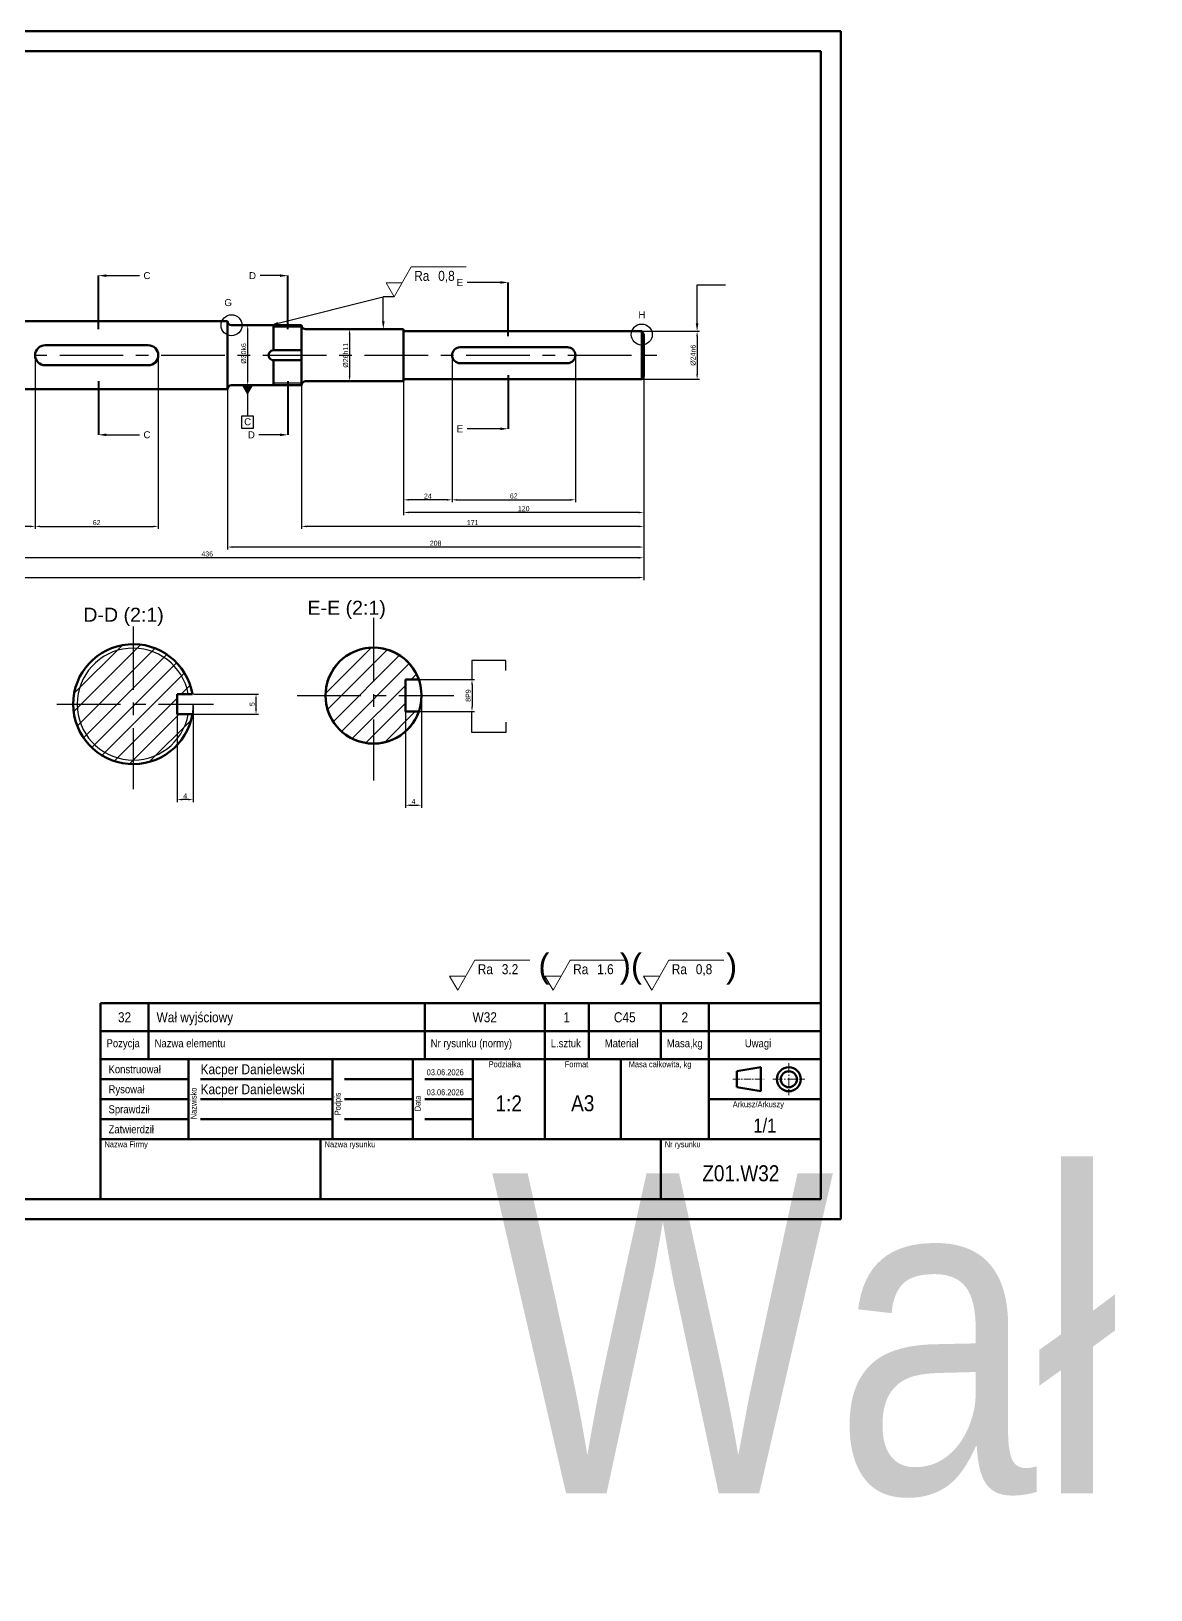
# Model space of a CAD drawing. Header units: millimetres. Extents: x 147 to 2136, y -3 to 776.
# Drawn here: x 582 to 1142, y -3 to 776 of the extents above; entities that cross this region are included whole.
import ezdxf
from ezdxf import colors
from ezdxf.entities.mleader import LeaderData, LeaderLine
from ezdxf.enums import TextEntityAlignment as Align
from ezdxf.math import Vec2, Vec3

# ---------------------------------------------------------------- set-up
doc = ezdxf.new("R2018")
doc.units = ezdxf.units.MM
doc.linetypes.add('ACAD_ISO10W100', pattern=[18, 12, -3, 0, -3])
doc.linetypes.add('CENTER', pattern=[50.8, 31.75, -6.35, 6.35, -6.35])
doc.layers.add('chuda', color=61, linetype='Continuous')
doc.layers.add('oś', color=151, linetype='CENTER')
for name, color, linetype, lineweight in [('gruba', 7, 'Continuous', 50), ('Linia cienka', 3, 'Continuous', 13), ('Linia gruba', 7, 'Continuous', 50), ('Osie', 20, 'ACAD_ISO10W100', 13), ('przekroj', 91, 'CENTER', 40), ('Wymiary', 4, 'Continuous', 13)]:
    doc.layers.add(name, color=color, linetype=linetype, lineweight=lineweight)
doc.styles.get("Standard").update_dxf_attribs({"font": 'arial.ttf'})
doc.styles.add('style1', font='arial.ttf', dxfattribs={"height": 3.5})
doc.dimstyles.new('ISO-25', dxfattribs={"dimtxt": 2.5, "dimasz": 2.5, "dimexe": 1.25, "dimexo": 0.625, "dimtad": 1, "dimtxsty": 'Standard', "dimcen": 2.5, "dimadec": 0, "dimazin": 0, "dimtfac": 1, "dimtmove": 0, "dimatfit": 3, "dimfxl": 1, "dimarcsym": 0})
pattern_1 = [(45, (-14167.2166, 1596.2996), (-4.490128, 4.490128), [])]

# ---------------------------------------------------------------- blocks, each defined once
blk = doc.blocks.new('Tabliczka podstawowa')
at = {"layer": 'Linia gruba'}
for p, q in [((-180, 35), (-180, 42)), ((-180, 42), (0, 42)), ((-168, 42), (-168, 35)), ((-99, 42), (-99, 35)), ((-69, 35), (-69, 42)), ((-58, 42), (-58, 35)), ((-40, 42), (-40, 35)), ((-28, 42), (-28, 35)), ((0, 42), (0, 32)), ((-180, 15), (-180, 35)), ((-180, 35), (-158, 35)), ((-158, 35), (-158, 15)), ((-158, 35), (-122, 35)), ((-122, 35), (-122, 15)), ((-122, 35), (-102, 35)), ((-102, 35), (-102, 15)), ((-102, 35), (-87, 35)), ((-87, 35), (-87, 15)), ((-87, 35), (-69, 35)), ((-69, 35), (-69, 15)), ((-69, 35), (-50, 35)), ((-50, 35), (-50, 15)), ((-50, 35), (-28, 35)), ((0, 35), (-28, 35)), ((-28, 35), (-28, 15)), ((-15, 33), (-21, 32)), ((-21, 32), (-21, 28)), ((-15, 27), (-15, 33)), ((0, 15), (0, 35)), ((-21, 28), (-15, 27)), ((-180, 25), (-158, 25)), ((-155, 25), (-122, 25)), ((-119, 25), (-102, 25)), ((-99, 25), (-87, 25)), ((-28, 25), (0, 25)), ((-180, 0), (-180, 15)), ((-180, 15), (-140, 15)), ((-140, 15), (-50, 15)), ((-125, 15), (-125, 0)), ((0, 15), (-50, 15)), ((-40, 15), (-40, 0)), ((0, 0), (0, 15)), ((-180, 0), (0, 0))]:
    blk.add_line(p, q, dxfattribs=at)
for points in [[(-180, 30), (-158, 30)], [(-155, 30), (-122, 30)], [(-119, 30), (-102, 30)], [(-99, 30), (-87, 30)], [(-180, 20), (-158, 20)], [(-155, 20), (-122, 20)], [(-119, 20), (-102, 20)], [(-99, 20), (-87, 20)]]:
    blk.add_lwpolyline(points, dxfattribs=at)
for radius in [3, 2]:
    blk.add_circle((-8, 30), radius, dxfattribs=at)
at = {"layer": 'Osie', "ltscale": 0.2}
for p, q in [((-8, 34), (-8, 26)), ((-12, 30), (-4, 30))]:
    blk.add_line(p, q, dxfattribs=at)
at = {"layer": 'Osie', "ltscale": 0.15}
blk.add_line((-22, 30), (-14, 30), dxfattribs=at)
at = {"layer": 'Linia cienka', "width": 0.85}
for s, p in [('Podziałka ', (-83, 33)), ('Format ', (-64, 33)), ('Masa całkowita, kg ', (-48, 33)), ('Arkusz/Arkuszy ', (-22, 23)), ('Nazwa Firmy ', (-179, 13)), ('Nazwa rysunku ', (-124, 13)), ('Nr rysunku ', (-39, 13))]:
    blk.add_text(s, height=1.5, dxfattribs=at).set_placement(p)
for s, p in [('Nazwisko', (-156, 20)), ('Podpis', (-120, 21)), ('Data', (-100, 22))]:
    blk.add_text(s, height=1.5, rotation=90, dxfattribs=at).set_placement(p)
at = {"layer": 'Linia gruba', "width": 0.85}
for s, p in [('Pozycja', (-178.5, 38)), ('Nazwa elementu', (-166.5, 38)), ('Nr rysunku (normy) ', (-97.5, 38)), ('L.sztuk', (-67.5, 38)), ('Materiał', (-54, 38)), ('Masa,kg ', (-38.5, 38)), ('Uwagi', (-19, 38)), ('Konstruował', (-178, 31.5)), ('Rysował', (-178, 26.5)), ('Sprawdził', (-178, 21.5)), ('Zatwierdził', (-178, 16.5))]:
    blk.add_text(s, height=2, dxfattribs=at).set_placement(p)
at = {"layer": 'Linia gruba', "width": 0.85, "flags": 4}
for tag, p in [('ATR_KONSTR', (-155, 30.5)), ('ATR_RYS', (-155, 25.5)), ('ATR_SPR', (-155, 20.5)), ('ATR_ZATW', (-155, 15.33))]:
    blk.add_attdef(tag, text='', height=2.5, dxfattribs=at).set_placement(p, align=Align.BOTTOM_LEFT)
for tag, p in [('A_DA_KONS', (-98.5, 31)), ('A_DA_RYSO', (-98.5, 26)), ('A_DA_SPRA', (-98.5, 21)), ('A_DA_ZATW', (-98.5, 16))]:
    blk.add_attdef(tag, p, '', height=1.5, dxfattribs=at)
for tag, height, p in [('ATR_PODZ', 4, (-78, 24)), ('ATR_FORMAT', 4, (-59.5, 24)), ('ATR_MASA', 4, (-39, 24)), ('A_ARK/ARK', 3.5, (-14, 18.5)), ('ATR_NR_RYS', 4, (-20, 6.5))]:
    blk.add_attdef(tag, text='', height=height, dxfattribs=at).set_placement(p, align=Align.MIDDLE)
at = {"layer": 'Linia gruba', "lineweight": 30, "width": 0.85, "flags": 104}
for tag, height, p in [('ATR_NAZWA_FIRMY', 3, (-152.5, 6.5)), ('ATR_NAZ-RYS', 4, (-82.5, 6.5))]:
    blk.add_attdef(tag, text='', height=height, dxfattribs=at).set_placement(p, align=Align.MIDDLE_CENTER)
blk = doc.blocks.new('Rubryka_elementu')
at = {"layer": 'Linia gruba'}
for p, q in [((-180, 0), (-180, 7)), ((-180, 7), (-168, 7)), ((-168, 7), (-168, 0)), ((-168, 7), (-98, 7)), ((-99, 7), (-99, 0)), ((-68, 7), (-98, 7)), ((-69, 0), (-69, 7)), ((-68, 7), (-58, 7)), ((-58, 7), (-58, 0)), ((-58, 7), (-40, 7)), ((-40, 7), (-40, 0)), ((-40, 7), (0, 7)), ((-28, 7), (-28, 0)), ((0, 7), (0, 0)), ((-180, 0), (0, 0))]:
    blk.add_line(p, q, dxfattribs=at)
at = {"layer": 'Linia gruba', "width": 0.85, "flags": 4}
for tag, p in [('A_POZ', (-174, 3.5)), ('ATR_NR_RYS', (-84, 3.5)), ('A_SZT', (-63.5, 3.5)), ('ATR_MAT', (-49, 3.5)), ('A_MAS', (-34, 3.5)), ('ATR_UWAGI', (-14, 3.5))]:
    blk.add_attdef(tag, text='', height=2.5, dxfattribs=at).set_placement(p, align=Align.MIDDLE)
blk.add_attdef('ATR_NAZWA_ELEM', text='', height=2.5, dxfattribs=at).set_placement((-166, 3.5), align=Align.MIDDLE_LEFT)
blk = doc.blocks.new('Ra - przez skrawanie')
at = {"layer": 'Wymiary'}
for p, q in [((0, 0), (4.25, 7.5)), ((18, 7.5), (4.25, 7.5)), ((0, 0), (-2.04, 3.5)), ((-2.04, 3.5), (1.98, 3.5))]:
    blk.add_line(p, q, dxfattribs=at)
at = {"layer": 'Wymiary', "width": 0.85}
blk.add_text('Ra', height=2.5, dxfattribs=at).set_placement((5, 4))
at = {"layer": 'Wymiary', "width": 0.85, "flags": 4}
for tag, p in [('ATR_OBRÓBKA', (4.5, 8.5)), ('0,00', (11, 4))]:
    blk.add_attdef(tag, p, '', height=2.5, dxfattribs=at)
blk = doc.blocks.new('*D25')
at = {"layer": 'chuda', "color": 0, "lineweight": -2, "transparency": 16777216}
for p, q in [((693.33, 629.02), (688.96, 629.02)), ((690.21, 626.52), (690.21, 601.52)), ((693.33, 599.02), (688.96, 599.02))]:
    blk.add_line(p, q, dxfattribs=at)
at = {"layer": 'chuda', "color": 0, "transparency": 16777216}
for points in [[(689.79, 626.52), (690.62, 626.52), (690.21, 629.02)], [(689.79, 601.52), (690.62, 601.52), (690.21, 599.02)]]:
    blk.add_solid(points, dxfattribs=at)
at = {"layer": 'DEFPOINTS', "color": 0, "transparency": 16777216}
for p in [(693.96, 629.02), (690.21, 599.02), (693.96, 599.02)]:
    blk.add_point(p, dxfattribs=at)
at = {"layer": 'chuda', "color": 0, "transparency": 16777216, "insert": (688.24, 614.92), "char_height": 2.5, "attachment_point": 5, "rotation": 90}
blk.add_mtext('%%C30k6', dxfattribs=at)
blk = doc.blocks.new('*D26')
at = {"layer": 'chuda', "color": 0, "lineweight": -2, "transparency": 16777216}
for p, q in [((741.15, 624.52), (741.15, 603.52)), ((741.77, 627.02), (742.4, 627.02)), ((741.77, 601.02), (742.4, 601.02))]:
    blk.add_line(p, q, dxfattribs=at)
at = {"layer": 'chuda', "color": 0, "transparency": 16777216}
for points in [[(740.73, 624.52), (741.57, 624.52), (741.15, 627.02)], [(740.73, 603.52), (741.57, 603.52), (741.15, 601.02)]]:
    blk.add_solid(points, dxfattribs=at)
at = {"layer": 'DEFPOINTS', "color": 0, "transparency": 16777216}
for p in [(741.15, 627.02), (741.15, 601.02), (741.15, 601.02)]:
    blk.add_point(p, dxfattribs=at)
at = {"layer": 'chuda', "color": 0, "transparency": 16777216, "insert": (739.18, 614.02), "char_height": 2.5, "attachment_point": 5, "rotation": 90}
blk.add_mtext('%%C26h11', dxfattribs=at)
blk = doc.blocks.new('*D27')
at = {"layer": 'chuda', "color": 0, "lineweight": -2, "transparency": 16777216}
for p, q in [((786.95, 626.02), (916.08, 626.02)), ((914.83, 623.52), (914.83, 604.52)), ((786.95, 602.02), (916.08, 602.02))]:
    blk.add_line(p, q, dxfattribs=at)
at = {"layer": 'chuda', "color": 0, "transparency": 16777216}
for points in [[(914.42, 623.52), (915.25, 623.52), (914.83, 626.02)], [(914.42, 604.52), (915.25, 604.52), (914.83, 602.02)]]:
    blk.add_solid(points, dxfattribs=at)
at = {"layer": 'DEFPOINTS', "color": 0, "transparency": 16777216}
for p in [(786.33, 626.02), (786.33, 602.02), (914.83, 602.02)]:
    blk.add_point(p, dxfattribs=at)
at = {"layer": 'chuda', "color": 0, "transparency": 16777216, "insert": (912.86, 614.02), "char_height": 2.5, "attachment_point": 5, "rotation": 90}
blk.add_mtext('%%C24n6', dxfattribs=at)
blk = doc.blocks.new('*D29')
at = {"layer": 'chuda', "color": 0, "lineweight": -2, "transparency": 16777216}
for p, q in [((663.2, 444.59), (695.63, 444.59)), ((694.38, 437.09), (694.38, 442.09)), ((663.2, 434.59), (695.63, 434.59))]:
    blk.add_line(p, q, dxfattribs=at)
at = {"layer": 'chuda', "color": 0, "transparency": 16777216}
for points in [[(693.96, 442.09), (694.8, 442.09), (694.38, 444.59)], [(693.96, 437.09), (694.8, 437.09), (694.38, 434.59)]]:
    blk.add_solid(points, dxfattribs=at)
at = {"layer": 'DEFPOINTS', "color": 0, "transparency": 16777216}
for p in [(662.58, 444.59), (694.38, 444.59), (662.58, 434.59)]:
    blk.add_point(p, dxfattribs=at)
at = {"layer": 'chuda', "color": 0, "transparency": 16777216, "insert": (692.48, 439.59), "char_height": 2.5, "attachment_point": 5, "rotation": 90}
blk.add_mtext('5', dxfattribs=at)
blk = doc.blocks.new('*D30')
at = {"layer": 'chuda', "color": 0, "lineweight": -2, "transparency": 16777216}
for p, q in [((246.05, 627.39), (246.05, 501.64)), ((888.15, 623.96), (888.15, 501.64)), ((248.55, 502.89), (885.65, 502.89))]:
    blk.add_line(p, q, dxfattribs=at)
at = {"layer": 'chuda', "color": 0, "transparency": 16777216}
for points in [[(248.55, 503.3), (248.55, 502.47), (246.05, 502.89)], [(885.65, 503.3), (885.65, 502.47), (888.15, 502.89)]]:
    blk.add_solid(points, dxfattribs=at)
at = {"layer": 'DEFPOINTS', "color": 0, "transparency": 16777216}
for p in [(246.05, 628.02), (888.15, 624.59), (888.15, 502.89)]:
    blk.add_point(p, dxfattribs=at)
at = {"layer": 'chuda', "color": 0, "transparency": 16777216, "insert": (567.1, 504.79), "char_height": 2.5, "attachment_point": 5}
blk.add_mtext('642', dxfattribs=at)
blk = doc.blocks.new('*D31')
at = {"layer": 'chuda', "color": 0, "lineweight": -2, "transparency": 16777216}
for p, q in [((888.15, 602.82), (888.15, 511.51)), ((451.87, 593.39), (451.87, 511.51)), ((885.65, 512.76), (454.37, 512.76))]:
    blk.add_line(p, q, dxfattribs=at)
at = {"layer": 'chuda', "color": 0, "transparency": 16777216}
for points in [[(454.37, 513.18), (454.37, 512.34), (451.87, 512.76)], [(885.65, 513.18), (885.65, 512.34), (888.15, 512.76)]]:
    blk.add_solid(points, dxfattribs=at)
at = {"layer": 'DEFPOINTS', "color": 0, "transparency": 16777216}
for p in [(888.15, 603.44), (451.87, 594.02), (451.87, 512.76)]:
    blk.add_point(p, dxfattribs=at)
at = {"layer": 'chuda', "color": 0, "transparency": 16777216, "insert": (670.01, 514.66), "char_height": 2.5, "attachment_point": 5}
blk.add_mtext('436', dxfattribs=at)
blk = doc.blocks.new('*D32')
at = {"layer": 'chuda', "color": 0, "lineweight": -2, "transparency": 16777216}
for p, q in [((680.16, 602.82), (680.16, 516.87)), ((888.15, 602.82), (888.15, 516.87)), ((885.65, 518.12), (682.66, 518.12))]:
    blk.add_line(p, q, dxfattribs=at)
at = {"layer": 'chuda', "color": 0, "transparency": 16777216}
for points in [[(682.66, 518.54), (682.66, 517.71), (680.16, 518.12)], [(885.65, 518.54), (885.65, 517.71), (888.15, 518.12)]]:
    blk.add_solid(points, dxfattribs=at)
at = {"layer": 'DEFPOINTS', "color": 0, "transparency": 16777216}
for p in [(680.16, 603.44), (888.15, 603.44), (680.16, 518.12)]:
    blk.add_point(p, dxfattribs=at)
at = {"layer": 'chuda', "color": 0, "transparency": 16777216, "insert": (784.15, 520.03), "char_height": 2.5, "attachment_point": 5}
blk.add_mtext('208', dxfattribs=at)
blk = doc.blocks.new('*D33')
at = {"layer": 'chuda', "color": 0, "lineweight": -2, "transparency": 16777216}
for p, q in [((768.15, 602.82), (768.15, 534.15)), ((888.15, 602.82), (888.15, 534.15)), ((885.65, 535.4), (770.65, 535.4))]:
    blk.add_line(p, q, dxfattribs=at)
at = {"layer": 'chuda', "color": 0, "transparency": 16777216}
for points in [[(770.65, 535.81), (770.65, 534.98), (768.15, 535.4)], [(885.65, 535.81), (885.65, 534.98), (888.15, 535.4)]]:
    blk.add_solid(points, dxfattribs=at)
at = {"layer": 'DEFPOINTS', "color": 0, "transparency": 16777216}
for p in [(768.15, 603.44), (888.15, 603.44), (768.15, 535.4)]:
    blk.add_point(p, dxfattribs=at)
at = {"layer": 'chuda', "color": 0, "transparency": 16777216, "insert": (828.15, 537.3), "char_height": 2.5, "attachment_point": 5}
blk.add_mtext('120', dxfattribs=at)
blk = doc.blocks.new('*D10')
at = {"layer": 'chuda', "color": 0, "lineweight": -2, "transparency": 16777216}
for p, q in [((583.97, 613.39), (583.97, 527.2)), ((645.55, 613.39), (645.55, 527.2)), ((586.47, 528.45), (643.05, 528.45))]:
    blk.add_line(p, q, dxfattribs=at)
at = {"layer": 'chuda', "color": 0, "transparency": 16777216}
for points in [[(586.47, 528.86), (586.47, 528.03), (583.97, 528.45)], [(643.05, 528.86), (643.05, 528.03), (645.55, 528.45)]]:
    blk.add_solid(points, dxfattribs=at)
at = {"layer": 'DEFPOINTS', "color": 0, "transparency": 16777216}
for p in [(583.97, 614.02), (645.55, 614.02), (645.55, 528.45)]:
    blk.add_point(p, dxfattribs=at)
at = {"layer": 'chuda', "color": 0, "transparency": 16777216, "insert": (614.76, 530.35), "char_height": 2.5, "attachment_point": 5}
blk.add_mtext('62', dxfattribs=at)
blk = doc.blocks.new('*D11')
at = {"layer": 'chuda', "color": 0, "lineweight": -2, "transparency": 16777216}
for p, q in [((792.4, 613.39), (792.4, 540.49)), ((853.98, 613.39), (853.98, 540.49)), ((794.9, 541.74), (851.48, 541.74))]:
    blk.add_line(p, q, dxfattribs=at)
at = {"layer": 'chuda', "color": 0, "transparency": 16777216}
for points in [[(794.9, 542.15), (794.9, 541.32), (792.4, 541.74)], [(851.48, 542.15), (851.48, 541.32), (853.98, 541.74)]]:
    blk.add_solid(points, dxfattribs=at)
at = {"layer": 'DEFPOINTS', "color": 0, "transparency": 16777216}
for p in [(792.4, 614.02), (853.98, 614.02), (853.98, 541.74)]:
    blk.add_point(p, dxfattribs=at)
at = {"layer": 'chuda', "color": 0, "transparency": 16777216, "insert": (823.19, 543.64), "char_height": 2.5, "attachment_point": 5}
blk.add_mtext('62', dxfattribs=at)
blk = doc.blocks.new('*D14')
at = {"layer": 'chuda', "color": 0, "lineweight": -2, "transparency": 16777216}
for p, q in [((769.1, 443.24), (769.1, 387.79)), ((777.1, 443.24), (777.1, 387.79)), ((771.6, 389.04), (774.6, 389.04))]:
    blk.add_line(p, q, dxfattribs=at)
at = {"layer": 'chuda', "color": 0, "transparency": 16777216}
for points in [[(771.6, 389.46), (771.6, 388.63), (769.1, 389.04)], [(774.6, 389.46), (774.6, 388.63), (777.1, 389.04)]]:
    blk.add_solid(points, dxfattribs=at)
at = {"layer": 'DEFPOINTS', "color": 0, "transparency": 16777216}
for p in [(769.1, 443.86), (777.1, 443.86), (777.1, 389.04)]:
    blk.add_point(p, dxfattribs=at)
at = {"layer": 'chuda', "color": 0, "transparency": 16777216, "insert": (773.1, 390.92), "char_height": 2.5, "attachment_point": 5}
blk.add_mtext('4', dxfattribs=at)
blk = doc.blocks.new('*D15')
at = {"layer": 'chuda', "color": 0, "lineweight": -2, "transparency": 16777216}
for p, q in [((769.73, 451.86), (803.58, 451.86)), ((802.33, 449.36), (802.33, 438.36)), ((769.73, 435.86), (803.58, 435.86))]:
    blk.add_line(p, q, dxfattribs=at)
at = {"layer": 'chuda', "color": 0, "transparency": 16777216}
for points in [[(801.91, 449.36), (802.74, 449.36), (802.33, 451.86)], [(801.91, 438.36), (802.74, 438.36), (802.33, 435.86)]]:
    blk.add_solid(points, dxfattribs=at)
at = {"layer": 'DEFPOINTS', "color": 0, "transparency": 16777216}
for p in [(769.1, 451.86), (769.1, 435.86), (802.33, 435.86)]:
    blk.add_point(p, dxfattribs=at)
at = {"layer": 'chuda', "color": 0, "transparency": 16777216, "insert": (800.42, 443.86), "char_height": 2.5, "attachment_point": 5, "rotation": 90}
blk.add_mtext('8P9', dxfattribs=at)
blk = doc.blocks.new('*D17')
at = {"layer": 'chuda', "color": 0, "lineweight": -2, "transparency": 16777216}
for p, q in [((655, 438.97), (655, 390.63)), ((663, 438.97), (663, 390.63)), ((660.5, 391.88), (657.5, 391.88))]:
    blk.add_line(p, q, dxfattribs=at)
at = {"layer": 'chuda', "color": 0, "transparency": 16777216}
for points in [[(657.5, 392.29), (657.5, 391.46), (655, 391.88)], [(660.5, 392.29), (660.5, 391.46), (663, 391.88)]]:
    blk.add_solid(points, dxfattribs=at)
at = {"layer": 'DEFPOINTS', "color": 0, "transparency": 16777216}
for p in [(655, 439.59), (663, 439.59), (655, 391.88)]:
    blk.add_point(p, dxfattribs=at)
at = {"layer": 'chuda', "color": 0, "transparency": 16777216, "insert": (659, 393.75), "char_height": 2.5, "attachment_point": 5}
blk.add_mtext('4', dxfattribs=at)
blk = doc.blocks.new('*D5')
at = {"layer": 'chuda', "color": 0, "lineweight": -2, "transparency": 16777216}
for p, q in [((451.87, 613.39), (451.87, 527.2)), ((583.97, 613.39), (583.97, 527.2)), ((581.47, 528.45), (454.37, 528.45))]:
    blk.add_line(p, q, dxfattribs=at)
at = {"layer": 'chuda', "color": 0, "transparency": 16777216}
for points in [[(454.37, 528.86), (454.37, 528.03), (451.87, 528.45)], [(581.47, 528.86), (581.47, 528.03), (583.97, 528.45)]]:
    blk.add_solid(points, dxfattribs=at)
at = {"layer": 'DEFPOINTS', "color": 0, "transparency": 16777216}
for p in [(451.87, 614.02), (583.97, 614.02), (451.87, 528.45)]:
    blk.add_point(p, dxfattribs=at)
at = {"layer": 'chuda', "color": 0, "transparency": 16777216, "insert": (517.92, 530.35), "char_height": 2.5, "attachment_point": 5}
blk.add_mtext('132', dxfattribs=at)
blk = doc.blocks.new('*D6')
at = {"layer": 'chuda', "color": 0, "lineweight": -2, "transparency": 16777216}
for p, q in [((768.15, 613.39), (768.15, 540.49)), ((792.4, 613.39), (792.4, 540.49)), ((789.9, 541.74), (770.65, 541.74))]:
    blk.add_line(p, q, dxfattribs=at)
at = {"layer": 'chuda', "color": 0, "transparency": 16777216}
for points in [[(770.65, 542.15), (770.65, 541.32), (768.15, 541.74)], [(789.9, 542.15), (789.9, 541.32), (792.4, 541.74)]]:
    blk.add_solid(points, dxfattribs=at)
at = {"layer": 'DEFPOINTS', "color": 0, "transparency": 16777216}
for p in [(768.15, 614.02), (792.4, 614.02), (768.15, 541.74)]:
    blk.add_point(p, dxfattribs=at)
at = {"layer": 'chuda', "color": 0, "transparency": 16777216, "insert": (780.28, 543.62), "char_height": 2.5, "attachment_point": 5}
blk.add_mtext('24', dxfattribs=at)
blk = doc.blocks.new('*D34')
at = {"layer": 'chuda', "color": 0, "lineweight": -2, "transparency": 16777216}
for p, q in [((888.15, 623.96), (888.15, 527.2)), ((717.15, 604.09), (717.15, 527.2)), ((885.65, 528.45), (719.65, 528.45))]:
    blk.add_line(p, q, dxfattribs=at)
at = {"layer": 'chuda', "color": 0, "transparency": 16777216}
for points in [[(719.65, 528.86), (719.65, 528.03), (717.15, 528.45)], [(885.65, 528.86), (885.65, 528.03), (888.15, 528.45)]]:
    blk.add_solid(points, dxfattribs=at)
at = {"layer": 'DEFPOINTS', "color": 0, "transparency": 16777216}
for p in [(888.15, 624.59), (717.15, 604.72), (717.15, 528.45)]:
    blk.add_point(p, dxfattribs=at)
at = {"layer": 'chuda', "color": 0, "transparency": 16777216, "insert": (802.65, 530.33), "char_height": 2.5, "attachment_point": 5}
blk.add_mtext('171', dxfattribs=at)

msp = doc.modelspace()

# ---------------------------------------------------------------- hatches: boundary and pattern name
at = {"layer": 'chuda'}
h = msp.add_hatch(color=256, dxfattribs=at)
h.dxf.hatch_style = 1
h.paths.add_polyline_path([(692.707, 599.016), (687.707, 599.016), (690.207, 594.686)])
h = msp.add_hatch(dxfattribs=at)
h.set_pattern_fill('ANSI31', color=256, scale=2)
h.set_pattern_definition(pattern_1)
h.paths.add_polyline_path([(632.998, 467.594, 0.4142136), (604.998, 439.594), (632.998, 439.594)], flags=17)
h.paths.add_polyline_path([(654.998, 439.594), (654.998, 444.594), (660.548, 444.594, 0.3625549), (632.998, 467.594), (632.998, 439.594)])
h.paths.add_polyline_path([(632.998, 439.594), (604.998, 439.594, 0.4142136), (632.998, 411.594)], flags=17)
h.paths.add_polyline_path([(632.998, 439.594), (632.998, 411.594, 0.3625549), (660.548, 434.594), (654.998, 434.594), (654.998, 439.594)])
h.paths.add_polyline_path([(632.998, 469.594), (632.998, 467.594, -0.3625549), (660.548, 444.594), (662.578, 444.594, 0.3659774)])
h.paths.add_polyline_path([(632.998, 467.594), (632.998, 469.594, 0.4142136), (602.998, 439.594), (604.998, 439.594, -0.4142136)])
h.paths.add_polyline_path([(632.998, 409.594), (632.998, 411.594, -0.4142136), (604.998, 439.594), (602.998, 439.594, 0.4142136)])
h.paths.add_polyline_path([(632.998, 411.594), (632.998, 409.594, 0.3659774), (662.578, 434.594), (660.548, 434.594, -0.3625549)])
h = msp.add_hatch(dxfattribs=at)
h.set_pattern_fill('ANSI31', color=256, scale=2)
h.set_pattern_definition(pattern_1)
h.paths.add_polyline_path([(753.103, 467.863, 0.4142136), (729.103, 443.863), (753.103, 443.863)])
h.paths.add_polyline_path([(753.103, 443.863), (769.103, 443.863), (769.103, 451.863), (775.731, 451.863, 0.3178372), (753.103, 467.863)])
h.paths.add_polyline_path([(753.103, 419.863, 0.3178372), (775.731, 435.863), (769.103, 435.863), (769.103, 443.863), (753.103, 443.863)])
h.paths.add_polyline_path([(753.103, 443.863), (729.103, 443.863, 0.4142136), (753.103, 419.863)])

# ---------------------------------------------------------------- linework, layer by layer
for p, q in [((763.441, 643.224), (758.009, 643.224)), ((717.153, 628.016), (703.164, 628.016)), ((687.707, 599.016), (690.207, 594.686)), ((690.207, 594.686), (692.707, 599.016)), ((690.207, 594.686), (690.207, 583.65)), ((717.153, 600.016), (703.164, 600.016)), ((693.207, 583.65), (687.207, 583.65)), ((687.207, 583.65), (687.207, 577.65)), ((687.207, 577.65), (693.207, 577.65)), ((693.207, 577.65), (693.207, 583.65)), ((819.226, 461.334), (802.326, 461.334)), ((802.326, 461.334), (802.326, 451.863)), ((819.226, 456.334), (819.226, 461.334)), ((802.326, 425.497), (802.326, 435.863)), ((819.226, 430.497), (819.226, 425.497)), ((819.226, 425.497), (802.326, 425.497))]:
    msp.add_line(p, q, dxfattribs=at)
for centre, radius in [((682.155, 629.016), 5.256), ((887.153, 624.37), 5.245)]:
    msp.add_circle(centre, radius, dxfattribs=at)
for radius, start, end in [(28, 10.286561, 349.713439), (30, 350.405932, 0)]:
    msp.add_arc((632.998, 439.594), radius, start, end, dxfattribs=at)
at = {"layer": 'gruba'}
for p, q in [((986.68, 776.048), (146.68, 776.048)), ((986.68, 182.048), (986.68, 776.048)), ((976.68, 766.048), (156.68, 766.048)), ((976.68, 192.048), (976.68, 766.048)), ((452.867, 631.016), (680.155, 631.016)), ((680.155, 631.016), (680.155, 631.016)), ((680.155, 597.016), (680.155, 631.016)), ((682.155, 629.016), (717.153, 629.016)), ((703.164, 629.016), (703.164, 616.516)), ((717.153, 629.016), (717.153, 629.016)), ((717.153, 599.016), (717.153, 629.016)), ((719.153, 627.016), (768.153, 627.016)), ((768.153, 601.016), (768.153, 627.016)), ((768.153, 626.016), (887.153, 626.016)), ((887.153, 626.016), (888.153, 624.588)), ((887.153, 602.016), (887.153, 626.016)), ((888.153, 603.444), (888.153, 624.588)), ((640.547, 619.016), (588.965, 619.016)), ((703.164, 616.516), (717.153, 616.516)), ((796.403, 618.016), (849.985, 618.016)), ((583.965, 614.016), (583.965, 614.016)), ((583.965, 614.016), (583.965, 614.016)), ((588.965, 609.016), (640.547, 609.016)), ((645.547, 614.016), (645.547, 614.016)), ((645.547, 614.016), (645.547, 614.016)), ((703.164, 611.516), (717.153, 611.516)), ((703.164, 599.016), (703.164, 611.516)), ((792.403, 614.016), (792.403, 614.016)), ((792.403, 614.016), (792.403, 614.016)), ((849.985, 610.016), (796.403, 610.016)), ((853.985, 614.016), (853.985, 614.016)), ((853.985, 614.016), (853.985, 614.016)), ((719.153, 601.016), (768.153, 601.016)), ((768.153, 602.016), (887.153, 602.016)), ((887.153, 602.016), (888.153, 603.444)), ((452.867, 597.016), (680.155, 597.016)), ((680.153, 599.016), (680.155, 599.016)), ((682.155, 599.016), (717.153, 599.016)), ((654.998, 444.594), (662.578, 444.594)), ((654.998, 444.594), (654.998, 434.594)), ((775.731, 451.863), (769.103, 451.863)), ((769.103, 451.863), (769.103, 435.863)), ((654.998, 434.594), (662.578, 434.594)), ((769.103, 435.863), (775.731, 435.863)), ((156.68, 192.048), (976.68, 192.048)), ((146.68, 182.048), (986.68, 182.048))]:
    msp.add_line(p, q, dxfattribs=at)
msp.add_circle((753.103, 443.863), 24, dxfattribs=at)
for centre, radius, start, end in [((682.155, 631.016), 2, 180, 270), ((719.153, 629.016), 2, 180, 270), ((588.965, 614.016), 5, 90, 180), ((640.547, 614.016), 5, 0, 90), ((703.164, 614.016), 2.5, 90, 270.000001), ((796.403, 614.016), 4, 90, 180), ((849.985, 614.016), 4, 0, 90), ((588.965, 614.016), 5, 180, 270), ((640.547, 614.016), 5, 270, 0), ((796.403, 614.016), 4, 180, 270), ((849.985, 614.016), 4, 270, 0), ((719.153, 599.016), 2, 90, 180), ((682.155, 597.016), 2, 90, 180), ((632.998, 439.594), 30, 9.594068, 350.405932), ((753.103, 443.863), 24, 19.471221, 340.528779)]:
    msp.add_arc(centre, radius, start, end, dxfattribs=at)
at = {"layer": 'oś'}
for p, q in [((240.661, 614.016), (895.417, 614.016)), ((632.998, 478.457), (632.998, 397.124)), ((753.103, 482.726), (753.103, 401.394)), ((594.871, 439.594), (673.08, 439.594)), ((714.976, 443.863), (793.185, 443.863))]:
    msp.add_line(p, q, dxfattribs=at)
at = {"layer": 'przekroj'}
for p, q in [((615.599, 627.013), (615.599, 653.819)), ((710.359, 627.013), (710.359, 653.819)), ((820.442, 623.618), (820.442, 650.423)), ((615.599, 601.046), (615.599, 574.241)), ((710.359, 601.046), (710.359, 574.241)), ((820.442, 604.05), (820.442, 577.245))]:
    msp.add_line(p, q, dxfattribs=at)

# ---------------------------------------------------------------- block references
at = {"layer": 'gruba'}
ref = msp.add_blockref('Rubryka_elementu', (976.68, 276.048), dxfattribs=dict(at, xscale=2, yscale=2, zscale=2))
ref.add_attrib('A_MAS', '2', dxfattribs={"layer": 'Linia gruba', "height": 5, "width": 0.85}).set_placement((908.68, 283.048), align=Align.MIDDLE)
ref.add_attrib('A_SZT', '1', dxfattribs={"layer": 'Linia gruba', "height": 5, "width": 0.85}).set_placement((849.68, 283.048), align=Align.MIDDLE)
ref.add_attrib('ATR_NR_RYS', 'W32', dxfattribs={"layer": 'Linia gruba', "height": 5, "width": 0.85}).set_placement((808.68, 283.048), align=Align.MIDDLE)
ref.add_attrib('ATR_MAT', 'C45', dxfattribs={"layer": 'Linia gruba', "height": 5, "width": 0.85}).set_placement((878.68, 283.048), align=Align.MIDDLE)
ref.add_attrib('ATR_NAZWA_ELEM', 'Wał wyjściowy', dxfattribs={"layer": 'Linia gruba', "height": 5, "width": 0.85}).set_placement((644.68, 283.048), align=Align.MIDDLE_LEFT)
ref.add_attrib('A_POZ', '32', dxfattribs={"layer": 'Linia gruba', "height": 5, "width": 0.85}).set_placement((628.68, 283.048), align=Align.MIDDLE)
ref = msp.add_blockref('Tabliczka podstawowa', (976.68, 192.048), dxfattribs=dict(at, xscale=2, yscale=2, zscale=2))
ref.add_attrib('A_DA_KONS', '03.06.2026', (779.68, 254.048), dxfattribs={"layer": 'Linia gruba', "height": 3, "width": 0.85})
ref.add_attrib('A_DA_RYSO', '03.06.2026', (779.68, 244.048), dxfattribs={"layer": 'Linia gruba', "height": 3, "width": 0.85})
ref.add_attrib('A_ARK/ARK', '1/1', dxfattribs={"layer": 'Linia gruba', "height": 7, "width": 0.85}).set_placement((948.68, 229.048), align=Align.MIDDLE)
ref.add_attrib('ATR_PODZ', '1:2', dxfattribs={"layer": 'Linia gruba', "height": 8, "width": 0.85}).set_placement((820.68, 240.048), align=Align.MIDDLE)
lines = msp.add_mtext('\\W0.8500;Wał wejściowy 2', dxfattribs={"layer": 'Linia gruba', "insert": (811.68, 205.048), "char_height": 160, "attachment_point": 1})
ref.add_attrib('ATR_NAZ-RYS', '', (811.68, 205.048), dxfattribs={"flags": 104}).embed_mtext(lines)
ref.add_attrib('ATR_NR_RYS', 'Z01.W32', dxfattribs={"layer": 'Linia gruba', "height": 8, "width": 0.85}).set_placement((936.68, 205.048), align=Align.MIDDLE)
ref.add_attrib('ATR_FORMAT', 'A3', dxfattribs={"layer": 'Linia gruba', "height": 8, "width": 0.85}).set_placement((857.68, 240.048), align=Align.MIDDLE)
lines = msp.add_mtext('\\W0.8500;', dxfattribs={"layer": 'Linia gruba', "insert": (671.68, 205.048), "char_height": 104, "attachment_point": 1})
ref.add_attrib('ATR_NAZWA_FIRMY', '', (671.68, 205.048), dxfattribs={"flags": 104}).embed_mtext(lines)
ref.add_attrib('ATR_KONSTR', 'Kacper Danielewski', dxfattribs={"layer": 'Linia gruba', "height": 5, "width": 0.85}).set_placement((666.68, 253.048), align=Align.BOTTOM_LEFT)
ref.add_attrib('ATR_RYS', 'Kacper Danielewski', dxfattribs={"layer": 'Linia gruba', "height": 5, "width": 0.85}).set_placement((666.68, 243.048), align=Align.BOTTOM_LEFT)
at = {"layer": 'Wymiary'}
ref = msp.add_blockref('Ra - przez skrawanie', (763.441, 643.224), dxfattribs=dict(at, xscale=2, yscale=2, zscale=2))
ref.add_attrib('0,00', '0,8', (785.441, 651.224), dxfattribs={"height": 5, "width": 0.85})
ref = msp.add_blockref('Ra - przez skrawanie', (795.216, 296.571), dxfattribs=dict(at, xscale=2, yscale=2, zscale=2))
ref.add_attrib('0,00', '3.2', (817.216, 304.571), dxfattribs={"height": 5, "width": 0.85})
ref = msp.add_blockref('Ra - przez skrawanie', (842.881, 296.571), dxfattribs=dict(at, xscale=2, yscale=2, zscale=2))
ref.add_attrib('0,00', '1.6', (864.881, 304.571), dxfattribs={"height": 5, "width": 0.85})
ref = msp.add_blockref('Ra - przez skrawanie', (892.168, 296.571), dxfattribs=dict(at, xscale=2, yscale=2, zscale=2))
ref.add_attrib('0,00', '0,8', (914.168, 304.571), dxfattribs={"height": 5, "width": 0.85})

# ---------------------------------------------------------------- texts
at = {"layer": 'chuda', "attachment_point": 1, "style": 'style1'}
for s, width, gutter_width, insert, char_height in [('G', 8.97097, 17.5, (678.556, 642.102), 3.5), ('H', 9.72623, 17.5, (885.518, 636.048), 3.5), ('\\pxqc;C', 6, 17.5, (687.207, 582.497), 3.5), ('E-E (2:1)', 44.1614, 35, (720.132, 491.286), 7), ('D-D (2:1)', 44.54784, 35, (608.081, 487.8), 7)]:
    msp.add_mtext_dynamic_manual_height_columns(s, width=width, gutter_width=gutter_width, heights=[0], dxfattribs=dict(at, insert=insert, char_height=char_height))
at = {"layer": 'Wymiary', "insert": (823.523, 314.93), "char_height": 12, "attachment_point": 1}
msp.add_mtext_dynamic_manual_height_columns('\\pxi-3,l4,t4;(^I )(         )', width=291.24465, gutter_width=25, heights=[0], dxfattribs=at)

# ---------------------------------------------------------------- dimensions: what is measured, and where the dimension line sits
at = {"layer": 'chuda'}
for base, p1, p2, text, picture, middle in [((888.153, 502.886), (246.054, 628.016), (888.153, 624.588), '642', '*D30', (567.103, 502.886)), ((645.547, 528.447), (583.965, 614.016), (645.547, 614.016), '62', '*D10', (614.756, 528.447)), ((768.153, 541.735), (792.403, 614.016), (768.153, 614.016), '24', '*D6', (780.278, 541.735)), ((853.985, 541.735), (792.403, 614.016), (853.985, 614.016), '62', '*D11', (823.194, 541.735)), ((654.998, 391.875), (662.998, 439.594), (654.998, 439.594), '4', '*D17', (658.998, 391.875)), ((777.103, 389.044), (769.103, 443.863), (777.103, 443.863), '4', '*D14', (773.103, 389.044))]:
    dim = msp.add_linear_dim(base=base, p1=p1, p2=p2, text=text, dimstyle='ISO-25', dxfattribs=at)
    dim.commit()
    dim.dimension.update_dxf_attribs({"geometry": picture, "text_midpoint": middle, "dimtype": 160})
for base, p1, p2, text, picture, middle in [((690.207, 599.016), (693.957, 629.016), (693.957, 599.016), '%%C<>k6', '*D25', (690.207, 614.923)), ((914.832, 602.016), (786.327, 626.016), (786.327, 602.016), '%%C<>n6', '*D27', (914.832, 614.016))]:
    dim = msp.add_linear_dim(base=base, p1=p1, p2=p2, angle=90, text=text, dimstyle='ISO-25', dxfattribs=at)
    dim.commit()
    dim.dimension.update_dxf_attribs({"geometry": picture, "text_midpoint": middle, "dimtype": 160})
dim = msp.add_linear_dim(base=(717.153, 528.447), p1=(888.153, 624.588), p2=(717.153, 604.717), dimstyle='ISO-25', override={"dimtmove": 1}, dxfattribs=at)
dim.commit()
dim.dimension.update_dxf_attribs({"geometry": '*D34', "text_midpoint": (802.653, 530.328)})
for base, p1, p2, text, picture, middle in [((741.149, 601.016), (741.149, 627.016), (741.149, 601.016), '%%C<>h11', '*D26', (739.178, 614.016)), ((694.38, 444.594), (662.578, 434.594), (662.578, 444.594), '5', '*D29', (692.484, 439.594)), ((802.326, 435.863), (769.103, 451.863), (769.103, 435.863), '8P9', '*D15', (800.425, 443.863))]:
    dim = msp.add_linear_dim(base=base, p1=p1, p2=p2, angle=90, text=text, dimstyle='ISO-25', dxfattribs=at)
    dim.commit()
    dim.dimension.update_dxf_attribs({"geometry": picture, "text_midpoint": middle})
for base, p1, p2, text, picture, middle in [((451.867, 528.447), (583.965, 614.016), (451.867, 614.016), '132', '*D5', (517.916, 530.35)), ((451.867, 512.76), (888.153, 603.444), (451.867, 594.016), '436', '*D31', (670.01, 514.662))]:
    dim = msp.add_linear_dim(base=base, p1=p1, p2=p2, text=text, dimstyle='ISO-25', dxfattribs=at)
    dim.commit()
    dim.dimension.update_dxf_attribs({"geometry": picture, "text_midpoint": middle})
for base, p2, picture, middle in [((680.155, 518.124), (680.155, 603.444), '*D32', (784.154, 518.124)), ((768.153, 535.397), (768.153, 603.444), '*D33', (828.153, 535.397))]:
    dim = msp.add_linear_dim(base=base, p1=(888.153, 603.444), p2=p2, dimstyle='ISO-25', dxfattribs=at)
    dim.commit()
    dim.dimension.update_dxf_attribs({"geometry": picture, "text_midpoint": middle, "dimtype": 160})

# ---------------------------------------------------------------- leaders
ml = msp.add_multileader_mtext('Standard', dxfattribs=at)
ml.set_content('C', color=256)
ml.set_leader_properties()
ml.build(insert=Vec2(0, 0))
ctx = ml.context
ctx.base_point, ctx.char_height, ctx.plane_origin = Vec3(636.125, 653.819), 3.5, Vec3(615.599, 653.819)
notes = []
notes.append((ctx, [(0, (1, 1, 0), (628.125, 653.819), (1, 0), 8, [(0, [(615.599, 653.819)], 0, [])])]))
ctx.mtext.insert, ctx.mtext.flow_direction = Vec3(638.125, 655.598), 5
ml = msp.add_multileader_mtext('Standard', dxfattribs=at)
ml.set_content('D', color=256)
ml.set_leader_properties()
ml.build(insert=Vec2(0, 0))
ctx = ml.context
ctx.base_point, ctx.char_height, ctx.plane_origin = Vec3(689.491, 653.819), 3.5, Vec3(710.359, 653.819)
ctx.text_align_type = 2
notes.append((ctx, [(0, (1, 1, 0), (697.833, 653.819), (-1, 0), 1.448, [(0, [(710.359, 653.819)], 0, [])])]))
ctx.mtext.insert, ctx.mtext.alignment, ctx.mtext.flow_direction = Vec3(694.385, 655.569), 3, 5
ml = msp.add_multileader_mtext('Standard', dxfattribs=at)
ml.set_content('E', color=256)
ml.set_leader_properties()
ml.build(insert=Vec2(0, 0))
ctx = ml.context
ctx.base_point, ctx.char_height, ctx.plane_origin = Vec3(793.304, 650.423), 3.5, Vec3(820.442, 650.423)
ctx.text_align_type = 2
notes.append((ctx, [(0, (1, 1, 0), (807.916, 650.423), (-1, 0), 8, [(0, [(820.442, 650.423)], 0, [])])]))
ctx.mtext.insert, ctx.mtext.alignment, ctx.mtext.flow_direction = Vec3(797.916, 652.173), 3, 5
ml = msp.add_multileader_mtext('Standard', dxfattribs=at)
ml.set_content('', color=256)
ml.set_leader_properties()
ml.build(insert=Vec2(0, 0))
ctx = ml.context
ctx.base_point, ctx.char_height, ctx.plane_origin = Vec3(929.083, 649.196), 7, Vec3(723.76, 742.569)
notes.append((ctx, [(1, (1, 1, 0), (914.832, 649.196), (1, 0), 14.25, [(0, [(914.832, 626.016)], 0, [])])]))
ctx.mtext.insert, ctx.mtext.flow_direction = Vec3(931.083, 652.696), 5
ml = msp.add_multileader_mtext('Standard', dxfattribs=at)
ml.set_content('', color=256)
ml.set_leader_properties()
ml.build(insert=Vec2(0, 0))
ml.multileader.update_dxf_attribs({"has_dogleg": 0})
ctx = ml.context
ctx.base_point, ctx.char_height, ctx.plane_origin = Vec3(758.009, 643.224), 7, Vec3(701.501, 629.016)
notes.append((ctx, [(0, (1, 1, 0), (756.851, 643.224), (1, 0), 1.158, [(0, [(701.501, 629.016)], 0, [])])]))
ctx.mtext.insert, ctx.mtext.flow_direction = Vec3(760.009, 646.724), 5
ml = msp.add_multileader_mtext('Standard', dxfattribs=at)
ml.set_content('', color=256)
ml.set_leader_properties()
ml.build(insert=Vec2(0, 0))
ml.multileader.update_dxf_attribs({"has_dogleg": 0})
ctx = ml.context
ctx.base_point, ctx.char_height, ctx.plane_origin = Vec3(754.009, 643.224), 7, Vec3(758.009, 627.016)
ctx.text_align_type = 2
notes.append((ctx, [(0, (1, 1, 0), (766.009, 643.224), (-1, 0), 8, [(0, [(758.009, 627.016)], 0, [])])]))
ctx.mtext.insert, ctx.mtext.alignment, ctx.mtext.flow_direction = Vec3(756.009, 646.724), 3, 5
ml = msp.add_multileader_mtext('Standard', dxfattribs=at)
ml.set_content('E', color=256)
ml.set_leader_properties()
ml.build(insert=Vec2(0, 0))
ctx = ml.context
ctx.base_point, ctx.char_height, ctx.plane_origin = Vec3(793.304, 577.245), 3.5, Vec3(820.442, 577.245)
ctx.text_align_type = 2
notes.append((ctx, [(0, (1, 1, 0), (807.916, 577.245), (-1, 0), 8, [(0, [(820.442, 577.245)], 0, [])])]))
ctx.mtext.insert, ctx.mtext.alignment, ctx.mtext.flow_direction = Vec3(797.916, 578.995), 3, 5
ml = msp.add_multileader_mtext('Standard', dxfattribs=at)
ml.set_content('C', color=256)
ml.set_leader_properties()
ml.build(insert=Vec2(0, 0))
ctx = ml.context
ctx.base_point, ctx.char_height, ctx.plane_origin = Vec3(636.125, 574.241), 3.5, Vec3(615.599, 574.241)
notes.append((ctx, [(0, (1, 1, 0), (628.125, 574.241), (1, 0), 8, [(0, [(615.599, 574.241)], 0, [])])]))
ctx.mtext.insert, ctx.mtext.flow_direction = Vec3(638.125, 576.021), 5
ml = msp.add_multileader_mtext('Standard', dxfattribs=at)
ml.set_content('D', color=256)
ml.set_leader_properties()
ml.build(insert=Vec2(0, 0))
ctx = ml.context
ctx.base_point, ctx.char_height, ctx.plane_origin = Vec3(688.941, 574.241), 3.5, Vec3(710.359, 574.241)
ctx.text_align_type = 2
notes.append((ctx, [(0, (1, 1, 0), (697.833, 574.241), (-1, 0), 1.998, [(0, [(710.359, 574.241)], 0, [])])]))
ctx.mtext.insert, ctx.mtext.alignment, ctx.mtext.flow_direction = Vec3(693.835, 575.991), 3, 5
for ctx, leaders in notes:
    for number, flags, end, landing, length, lines in leaders:
        leader = LeaderData()
        leader.index, (leader.has_last_leader_line, leader.has_dogleg_vector, leader.attachment_direction) = number, flags
        leader.last_leader_point, leader.dogleg_vector, leader.dogleg_length = Vec3(end), Vec3(landing), length
        for number, points, colour, breaks in lines:
            line = LeaderLine()
            line.index, line.vertices, line.color, line.breaks = number, Vec3.list(points), colors.encode_raw_color(colour), breaks
            leader.lines.append(line)
        ctx.leaders.append(leader)

doc.saveas('drawing.dxf')
